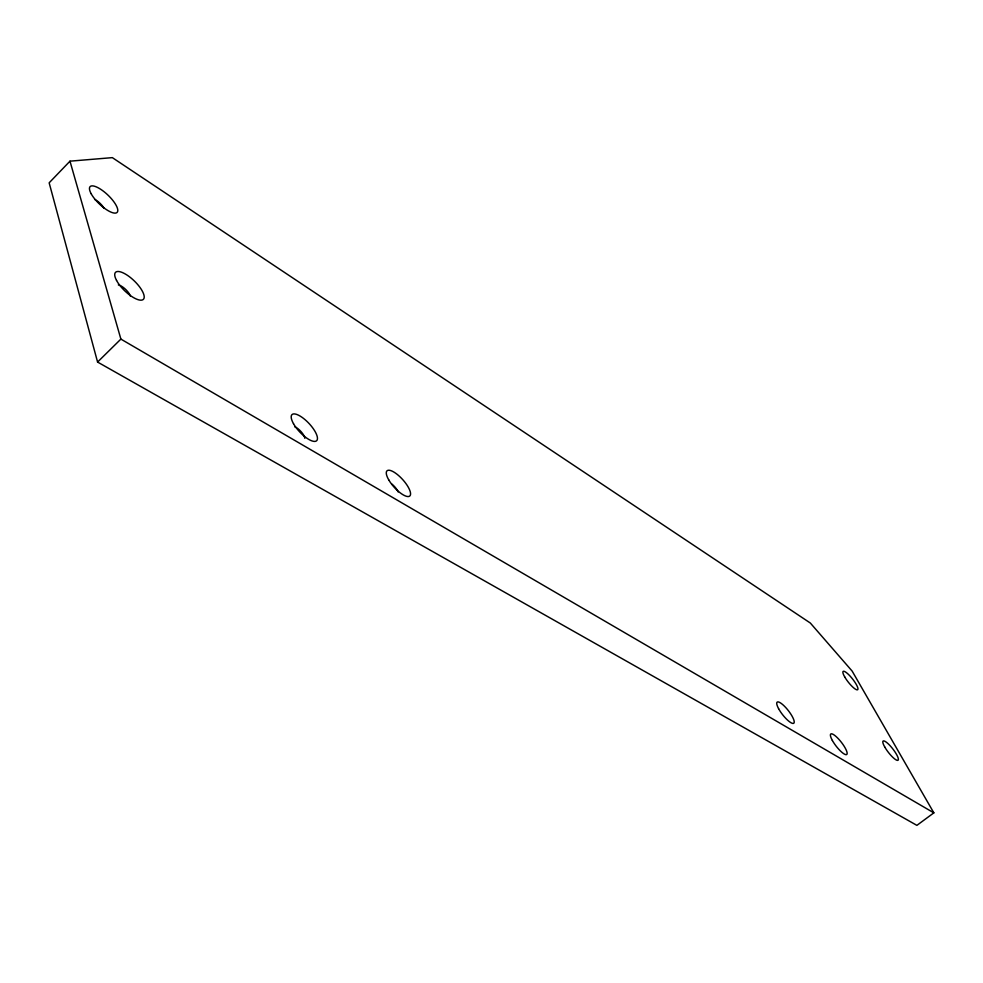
<?xml version="1.0" encoding="UTF-8"?>
<svg xmlns="http://www.w3.org/2000/svg" width="983" height="983" viewBox="0 0 983 983"><rect width="100%" height="100%" fill="white"/><g stroke="black" fill="none" stroke-linecap="round" stroke-linejoin="round"><path stroke-width="1.47" d="M69.977 161.175L49.15 182.826L97.575 362.063L916.893 825.364L933.85 812.855L852.15 671.094L810.324 623.025L112.345 157.636L69.977 161.175L120.884 339.098L933.85 812.855M97.575 362.063L120.884 339.098M94.601 199.377A9.277 3.096 43.6 0 1 104.087 208.384M118.329 284.886A9.646 3.453 44 0 1 130.469 296.276M294.691 426.757A8.921 3.158 46.6 0 1 304.828 438.283M391.836 484.066A8.429 2.875 47.9 0 1 398.152 491.942M884.847 747.178A12.14 2.802 52.1 0 0 898.007 760.277A12.14 2.802 52.1 0 0 888.939 744.512A12.14 2.802 52.1 0 0 884.847 747.178M844.68 676.882A11.685 2.654 51.6 0 0 857.557 689.783A11.685 2.654 51.6 0 0 849.029 674.977A11.685 2.654 51.6 0 0 844.68 676.882M116.547 280.438A19.39 6.881 44 0 0 142.068 300.048A19.39 6.881 44 0 0 129.731 276.985A19.39 6.881 44 0 0 116.547 280.438M91.124 193.676A18.665 6.168 43.6 0 0 115.638 213.078A18.665 6.168 43.6 0 0 104.087 191.734A18.665 6.168 43.6 0 0 91.124 193.676M293.499 423.685A17.94 6.291 46.7 0 0 316.182 441.06A17.94 6.291 46.7 0 0 303.317 418.266A17.94 6.291 46.7 0 0 293.499 423.685M778.573 708.62A13.43 3.514 51.8 0 0 793.6 723.341A13.43 3.514 51.8 0 0 784.287 706.052A13.43 3.514 51.8 0 0 778.573 708.62M388.826 480.023A16.957 5.714 47.9 0 0 409.653 496.108A16.957 5.714 47.9 0 0 396.8 474.076A16.957 5.714 47.9 0 0 388.826 480.023M832.368 740.482A12.988 3.244 52.1 0 0 846.658 754.551A12.988 3.244 52.1 0 0 837.307 737.68A12.988 3.244 52.1 0 0 832.368 740.482"/></g></svg>
